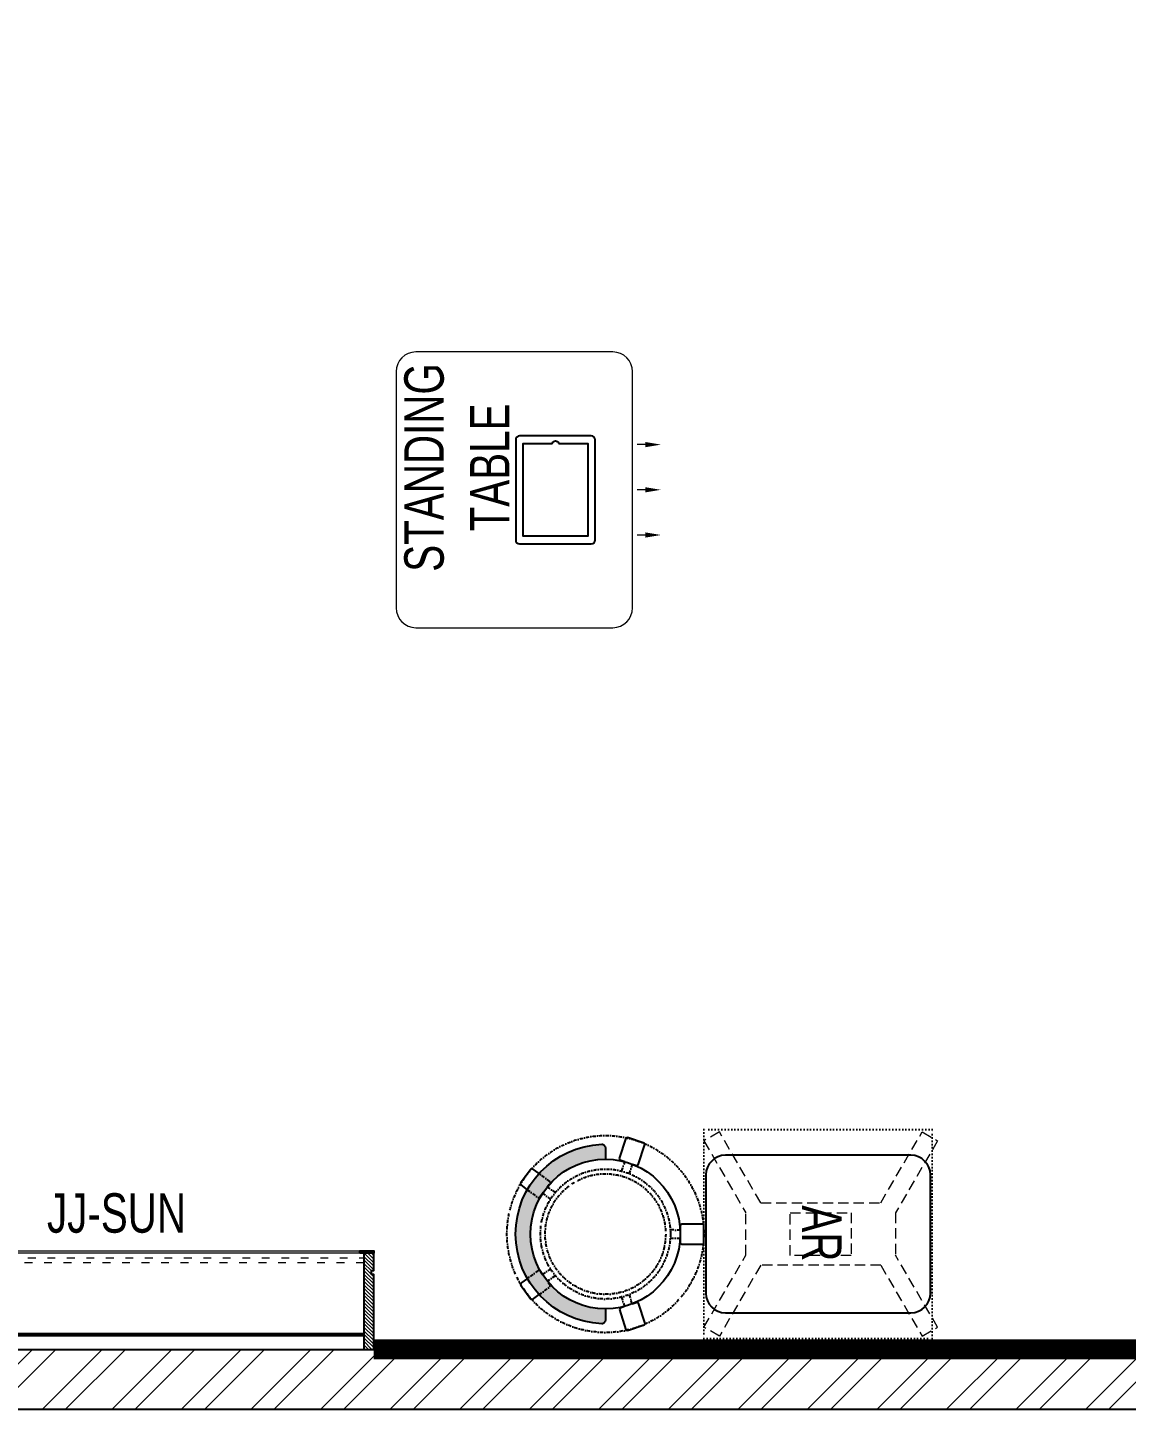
# Model space of a CAD drawing. Header units: feet. Extents: x 9529881 to 9544104, y -6331245 to -6323575.
# Drawn here: x 9537695 to 9540484, y -6331245 to -6327737 of the extents above; entities that cross this region are included whole.
import ezdxf

# ---------------------------------------------------------------- set-up
doc = ezdxf.new("R2010")
doc.units = ezdxf.units.FT
doc.header["$LTSCALE"] = 33
doc.header["$MEASUREMENT"] = 0
for name, pattern in [('ACAD_ISO03W100', [30, 12, -18]), ('DASHDOT2', [0.5, 0.25, -0.125, 0, -0.125]), ('DOT', [0.25, 0, -0.25]), ('HIDDEN2', [4.7624999999999975, 3.174999999999998, -1.587499999999999])]:
    doc.linetypes.add(name, pattern=pattern)
doc.layers.add('A-WALL', color=1, linetype='Continuous')
for name, color, linetype, lineweight in [('A-WALL HATCH', 251, 'Continuous', 0), ('HATCH', 9, 'Continuous', 9), ('LENS-TEXT', 31, 'Continuous', 5), ('LENS_DIMENSION', 193, 'Continuous', 0), ('LK-FF&E FLOOR', 1, 'Continuous', 9), ('LK-FF&E WALL', 1, 'Continuous', 9), ('LK-MIRROR', 133, 'Continuous', 13), ('LN-ELEVATION-1', 81, 'Continuous', 25), ('LN-ELEVATION-2', 103, 'Continuous', 20), ('LN-ELEVATION-3', 125, 'Continuous', 18), ('LN-ELEVATION-4', 145, 'Continuous', 13), ('LN-HATCH', 251, 'Continuous', 0), ('PLANO-TXT', 252, 'Continuous', 5)]:
    doc.layers.add(name, color=color, linetype=linetype, lineweight=lineweight)
doc.styles.add('LK TXT', font='GILC____.TTF', dxfattribs={"height": 100})

# ---------------------------------------------------------------- blocks, each defined once
blk = doc.blocks.new('A$Cfdc648c5')
at = {"layer": 'A-WALL HATCH'}
h = blk.add_hatch(dxfattribs=at)
h.set_pattern_fill('ANSI32', color=256, scale=333)
h.set_pattern_definition([(45, (-4274785.435457848, 5460047.713006202), (-88.29995930067012, 88.29995930067012), []), (45, (-4274726.568818413, 5460047.713006202), (-88.29995930067012, 88.29995930067012), [])])
h.paths.add_polyline_path([(-3530.342592589557, 0), (-3530.342592589557, 152.3888888806104), (-5511.398148145527, 152.3888888806104), (-6730.509259257465, 152.3888888806104), (-6730.509259257465, 0)])
h.paths.add_polyline_path([(-6959.092592589557, 0), (-6959.092592589557, 152.3888888806104), (-10337.04629629478, 152.3888888806104), (-10337.04629629478, 0)])
h.paths.add_polyline_path([(-10565.62962962687, 0), (-10565.62962962687, 152.3888888806104), (-13080.04629629478, 152.3888888806104), (-13080.04629629478, 0)])
h.paths.add_polyline_path([(-10565.62962962314, 5232.018518522382), (-10565.62962962314, 5384.407407417893), (-13181.63888888806, 5384.407407417893), (-13181.63888888806, 5232.018518522382)])
h.paths.add_polyline_path([(-2590.611111108214, 7517.851851850749), (-152.388888888061, 7517.851851850749), (-152.388888888061, 1904.861111104488), (-152.388888888061, 152.3888888806104), (-1777.870370369404, 152.3888888806104), (-3301.759259257466, 152.3888888806104), (-3301.759259257466, 0), (0, 0), (0, 7670.240740731358), (-3301.759259257466, 7670.240740731358), (-3301.759259257466, 7517.85185185168)])
h.paths.add_polyline_path([(-9371.916666664183, 7517.85185185168), (-4470.0740740709, 7517.851851850749), (-3530.342592589557, 7517.851851850749), (-3530.342592589557, 7670.240740731358), (-9371.916666664183, 7670.240740731358)])
at = {"layer": 'A-WALL'}
for p, q in [((-6730.509259257466, 152.3888888806104), (-3530.342592589557, 152.3888888806104)), ((0, 0), (-13308.62962962687, 0))]:
    blk.add_line(p, q, dxfattribs=at)
blk = doc.blocks.new('JJ SH 1200')
at = {"layer": 'LN-HATCH', "ltscale": 0.5}
h = blk.add_hatch(dxfattribs=at)
h.set_pattern_fill('ANSI31', color=256, scale=2)
h.set_pattern_definition([(45, (4097187.330767878, 1708800.267299229), (-4.490128060534575, 4.490128060534575), [])])
h.paths.add_polyline_path([(792.0591651862488, 220), (792.0591651862488, 30), (786.0591651862486, 30), (786.0591651862486, 20), (792.0591651862488, 20), (792.0591651862488, -24), (767.0591651862488, -24), (767.0591651862488, 220)])
h.paths.add_polyline_path([(-382.9408348137513, 180), (767.0591651862488, 180), (767.0591651862488, 186), (-382.9408348137513, 186)])
h.paths.add_polyline_path([(757.0591651862486, -24), (757.0591651862486, -30), (792.0591651862488, -30), (792.0591651862488, -24)])
h.paths.add_polyline_path([(-407.9408348137512, 220), (-407.9408348137512, 30), (-401.9408348137512, 30), (-401.9408348137512, 20), (-407.9408348137512, 20), (-407.9408348137512, -24), (-382.9408348137513, -24), (-382.9408348137513, 220)])
h.paths.add_polyline_path([(-372.9408348137513, -24), (-372.9408348137513, -30), (-407.9408348137512, -30), (-407.9408348137512, -24)])
at = {"layer": 'LN-ELEVATION-1', "ltscale": 0.5}
for points in [[(-407.9408348137512, 220), (-407.9408348137512, 30), (-401.9408348137512, 30), (-401.9408348137512, 20), (-407.9408348137512, 20), (-407.9408348137512, -24), (-382.9408348137513, -24), (-382.9408348137513, 220)], [(792.0591651862488, 220), (792.0591651862488, 30), (786.0591651862486, 30), (786.0591651862486, 20), (792.0591651862488, 20), (792.0591651862488, -24), (767.0591651862488, -24), (767.0591651862488, 220)], [(-382.9408348137513, 180), (767.0591651862488, 180), (767.0591651862488, 186), (-382.9408348137513, 186)], [(-372.9408348137513, -24), (-372.9408348137513, -30), (-407.9408348137512, -30), (-407.9408348137512, -24)], [(757.0591651862486, -24), (757.0591651862486, -30), (792.0591651862488, -30), (792.0591651862488, -24)]]:
    blk.add_lwpolyline(points, close=True, dxfattribs=at)
at = {"layer": 'LN-ELEVATION-3', "ltscale": 0.5}
for p, q in [((767.0591651862488, 220), (-382.9408348137513, 220)), ((757.0591651862486, -24), (-372.9408348137513, -24)), ((-372.9408348137513, -30), (757.0591651862486, -30))]:
    blk.add_line(p, q, dxfattribs=at)
at = {"layer": 'LN-ELEVATION-4', "linetype": 'ACAD_ISO03W100', "ltscale": 0.05}
blk.add_lwpolyline([(767.0591651862488, 0), (-382.9408348137513, 0), (-382.9408348137513, -12), (767.0591651862488, -12)], close=True, dxfattribs=at)
blk = doc.blocks.new('Standing Table 700X600')
at = {"layer": 'LN-ELEVATION-1', "linetype": 'ByBlock', "lineweight": -2}
for p, q in [((-114.7243699021637, -32.29984612949194), (-114.7243699021637, -12)), ((0, -32.29984612949194), (0, -12)), ((114.7243699021637, -32.29984612949194), (114.7243699021637, -12))]:
    blk.add_line(p, q, dxfattribs=at)
at = {"layer": 'LN-ELEVATION-1'}
for points in [[(-127.25, 94.49999999997087), (126.75, 94.49999999997087, 0.4142135623713902), (136.75, 104.4999999999709), (136.75, 286.4999999999709, 0.4142135623713902), (126.75, 296.4999999999709), (-127.25, 296.4999999999709, 0.4142135623713902), (-137.25, 286.4999999999709), (-137.25, 104.4999999999709, 0.4142135623713902)], [(117.25, 185.9606079858495), (117.25, 113.5), (-117.75, 113.5), (-117.75, 277.5), (117.25, 277.5), (117.25, 205.0393920141796, 0.3275382217372251), (118.6499999994412, 203.1315136115008, -0.733799385757267), (118.6500000001397, 187.868486388732, 0.3275382217372252)]]:
    blk.add_lwpolyline(points, format="xyb", close=True, dxfattribs=at)
at = {"layer": 'LN-ELEVATION-1', "linetype": 'ByBlock', "lineweight": -2}
for points in [[(-108.0577032342553, -32.29984612949194), (-121.3910365682095, -32.29984612949194), (-114.7243699021637, -72.29984612949193)], [(6.666666666977107, -32.29984612949194), (-6.666666666045784, -32.29984612949194), (0, -72.29984612949193)], [(121.3910365691408, -32.29984612949194), (108.0577032361179, -32.29984612949194), (114.7243699021637, -72.29984612949193)]]:
    blk.add_solid(points, dxfattribs=at)
at = {"layer": 'LN-ELEVATION-2'}
blk.add_lwpolyline([(-300, 0), (300, 0, 0.4142135623725836), (350, 50), (350, 550, 0.4142135623725836), (300, 600), (-300, 600, 0.4142135623725837), (-350, 550), (-350, 50, 0.4142135623725836)], format="xyb", close=True, dxfattribs=at)
at = {"layer": 'LENS-TEXT', "color": 7, "linetype": 'Continuous', "ltscale": 3, "insert": (56.76527249882929, 445.9141869283921), "char_height": 100, "width": 783.9636358173434, "attachment_point": 5, "style": 'LK TXT'}
blk.add_mtext('STANDING TABLE', dxfattribs=at)
blk = doc.blocks.new('AR')
at = {"layer": 'LN-ELEVATION-2', "linetype": 'DOT', "lineweight": 25}
blk.add_lwpolyline([(0, 13.41378593863919), (530, 13.41378593863919), (530, 593.4137859386392), (0, 593.4137859386392)], close=True, dxfattribs=at)
at = {"layer": 'LN-ELEVATION-2', "lineweight": 25}
blk.add_lwpolyline([(465, 68.22063546301797), (465, 538.2206354630179, 0.4142135623730951), (415, 588.2206354630177), (115, 588.2206354630177, 0.4142135623730951), (65, 538.2206354630179), (65, 68.22063546301797, 0.4142135623730951), (115, 18.22063546301797), (415, 18.22063546301797, 0.4142135623730951)], format="xyb", close=True, dxfattribs=at)
at = {"layer": 'LN-ELEVATION-4', "linetype": 'HIDDEN2', "ltscale": 0.25}
for points in [[(185.8456009030342, 448.8780772723258), (5.888936847448348, 554.0078910568263), (28.48512306064368, 593.350836840691), (211.0874861851335, 486.6754184374586)], [(344.154399111867, 448.8780772762837), (524.1110631600021, 554.0078910947777), (501.5148769393563, 593.3508368753828), (318.9125138223171, 486.6754184374586)], [(211.0874861851335, 486.6754184376913), (318.9125138223171, 486.6754184376913)], [(185.8456009030342, 144.472759603057), (185.8456009030342, 448.8780772723258)], [(344.154399111867, 448.8780772762837), (344.154399111867, 144.4727595990989)], [(185.8456009030342, 144.472759603057), (5.888936847448348, 39.34294581855647), (28.48512306064368, 3.46917659e-08), (211.0874861851335, 106.6754184379242)], [(344.154399111867, 144.4727595990989), (524.1110631600021, 39.34294578060508), (501.5148769393563, 0), (318.9125138223171, 106.6754184379242)], [(318.9125138223171, 106.6754184376914), (211.0874861851335, 106.6754184376914)]]:
    blk.add_lwpolyline(points, dxfattribs=at)
blk.add_lwpolyline([(210.8456009030342, 373.9866790841333), (319.154399111867, 373.9866790841333), (319.154399111867, 219.3641577917151), (210.8456009030342, 219.3641577917151)], close=True, dxfattribs=at)
blk = doc.blocks.new('DR STOOL')
at = {"layer": 'HATCH'}
h = blk.add_hatch(dxfattribs=at)
h.set_pattern_fill('ANSI36', color=250, angle=-90.00000000000001)
h.set_pattern_definition([(315, (-227.8099174643867, 917.3997257252777), (6.173926083235043, -1.683798022700468), [7.9375, -1.587499999999999, 0, -1.587499999999999])])
edge = h.paths.add_edge_path()
edge.add_line((-190.0000000041909, 4.511094e-10), (-218.6899174675346, 4.511094e-10))
edge.add_arc((-218.6899174670689, 9.120000000388245), 9.119999999940092, 177.6119845363388, 269.9999999996136, ccw=False)
edge.add_arc((-1.8626451e-09, 3.565219e-10), 228.000000002257, 2.3880154632688004, 177.6119845367313, ccw=False)
edge.add_arc((218.6899174633436, 9.120000000497384), 9.120000000051716, -90.00000000034493, 2.3880154629299, ccw=False)
edge.add_line((218.6899174633436, 4.511094e-10), (190, 4.511094e-10))
edge.add_arc((-1.8626451e-09, 4.511094e-10), 190.000000001979, -1.27e-14, 180)
at = {"layer": 'LN-ELEVATION-1', "color": 1, "ltscale": 100}
for p, q in [((-128.6221585394814, 215.4841044476634), (-165.2704676063731, 189.0243927398114)), ((-124.7228340068832, 214.8545704018979), (-128.6221585394814, 215.4841044476634)), ((-112.6981821293011, 198.1996966340157), (-124.7228340068832, 214.8545704018979)), ((124.7553772013634, 214.9803744515593), (112.5488144652918, 198.2845540212292)), ((128.7014972954057, 215.5933048763618), (124.7553772013634, 214.9803744515593)), ((128.7014972954057, 215.5933048763618), (124.7553772013634, 214.9803744515593)), ((165.1911288509145, 188.915192311113), (128.7014972954057, 215.5933048763618)), ((165.1911288509145, 188.915192311113), (128.7014972954057, 215.5933048763618)), ((-165.2704676063731, 189.0243927398114), (-165.9069543029182, 185.0820035930228)), ((-165.9069543029182, 185.0820035930228), (-153.8003208162263, 168.3135803133482)), ((153.6734594982117, 168.4294150282658), (165.7973639420234, 185.0121775862135)), ((165.7973639420234, 185.0121775862135), (165.1911288509145, 188.915192311113)), ((165.7973639420234, 185.0121775862135), (165.1911288509145, 188.915192311113)), ((-242.9550312487409, -52.24013893969095), (-244.7482102331705, -55.75945052818861)), ((-244.7482102331705, -55.75945052818861), (-230.7800458371639, -98.74904560100549)), ((-191.2928382232785, -35.45407700946089), (-242.9550312487409, -52.24013893969095)), ((-187.9259491492994, -37.1695928365807), (-191.2928382232785, -35.45407700946089)), ((-184.1424400564283, -48.81403796559607), (-187.9259491492994, -37.1695928365807)), ((-173.8639617776498, -80.4479453730819), (-177.8421125086024, -68.2044548037811)), ((177.6922140880488, -68.56540505095472), (173.8739495249465, -80.1985000452405)), ((188.0651108901948, -36.96233201187715), (184.0504167033359, -49.19388854173303)), ((191.3981811110861, -35.27656588272658), (188.0651108901948, -36.96233201187715)), ((243.0100176925771, -52.21682526778022), (191.3981811110861, -35.27656588272658)), ((230.715890809428, -98.7280946081737), (244.8123673382215, -55.78040257930116)), ((244.8123673382215, -55.78040257930116), (243.0100176925771, -52.21682526778022)), ((-230.7800458371639, -98.74904560100549), (-227.2218665438704, -100.5620286722478)), ((-227.2218665438704, -100.5620286722478), (-175.5596735184081, -83.7759667420105)), ((-175.5596735184081, -83.7759667420105), (-173.8639617776498, -80.4479453730819)), ((173.8739495249465, -80.1985000452405), (175.5794035866856, -83.5704969359358)), ((175.5794035866856, -83.5704969359358), (227.1912401677109, -100.5107563209894)), ((227.1912401677109, -100.5107563209894), (230.715890809428, -98.7280946081737)), ((-22.72193054761737, -190.2142363802995), (-25.39390889601782, -192.886214728569)), ((-25.39390889601782, -192.886214728569), (-25.39390889601782, -247.2070584567482)), ((-10.47823652112856, -190.2142363802995), (-22.72193054761737, -190.2142363802995)), ((22.78362171910703, -190.2142363802995), (9.910054048988968, -190.2142363802995)), ((25.42475448176265, -192.8553691428751), (22.78362171910703, -190.2142363802995)), ((25.42475448176265, -247.1762128710543), (25.42475448176265, -192.8553691428751)), ((-25.39390889601782, -247.2070584567482), (-22.60096735274419, -250)), ((-22.60096735274419, -250), (22.60096735274419, -250)), ((22.60096735274419, -250), (25.42475448176265, -247.1762128710543))]:
    blk.add_line(p, q, dxfattribs=at)
at = {"layer": 'LN-ELEVATION-1', "linetype": 'DASHDOT2'}
for p, q in [((-92.92521573789418, 170.8129362839827), (-112.6981821293011, 198.1996966340157)), ((112.5488144652918, 198.2845540212292), (92.69529851106927, 171.1294289919315)), ((-153.8003208162263, 168.3135803133482), (-134.1093360339291, 141.0403694751003)), ((-134.1093360339291, 141.0403694751003), (-130.4219571123831, 140.4450534014686)), ((-130.4219571123831, 140.4450534014686), (-119.9844727469608, 147.9808124662595)), ((-119.9844727469608, 147.9808124662595), (-105.3687285655178, 126.9741353208374)), ((-103.4542870586738, 159.9154408004979), (-93.52748446213081, 167.0824927485227)), ((-88.15393704269081, 139.4771787207864), (-103.4542870586738, 159.9154408004979)), ((-93.52748446213081, 167.0824927485227), (-92.92521573789418, 170.8129362839827)), ((103.6608748426661, 159.8406005539291), (88.19885099539533, 139.4487815762331)), ((92.69529851106927, 171.1294289919315), (93.26858203159645, 167.4385604566923)), ((93.26858203159645, 167.4385604566923), (103.6608748426661, 159.8406005539291)), ((105.4096150295809, 126.94019481352), (120.1194891873747, 147.8074627162714)), ((120.1194891873747, 147.8074627162714), (130.0033113472163, 140.5812532722048)), ((130.0033113472163, 140.5812532722048), (133.7372852512635, 141.1612321265929)), ((133.7372852512635, 141.1612321265929), (153.6734594982117, 168.4294150282658)), ((-159.954806596972, -40.49024384317454), (-184.1424400564283, -48.81403796559607)), ((-177.8421125086024, -68.2044548037811), (-153.4148110738024, -60.73628028803068)), ((153.3006618716754, -61.02382378749462), (177.6922140880488, -68.56540505095472)), ((184.0504167033359, -49.19388854173303), (159.8786162491887, -40.79004861696012)), ((-10.92024635523557, -164.6382343793375), (-10.47823652112856, -190.2142363802995)), ((9.910054048988968, -190.2142363802995), (10.35584833659231, -164.674698740353))]:
    blk.add_line(p, q, dxfattribs=at)
at = {"layer": 'LN-ELEVATION-1', "color": 1, "ltscale": 100}
blk.add_lwpolyline([(-190.0000000023283, 0), (-218.6899174656719, 0, -0.4264743413925903), (-227.8019973598421, 9.5, -0.959166304662544), (227.8019973593764, 9.5, -0.4264743413925903), (218.6899174647406, 0), (190.0000000013969, 0)], format="xyb", dxfattribs=at)
at = {"layer": 'LN-ELEVATION-1', "linetype": 'DASHDOT2'}
for radius in [250, 165, 153]:
    blk.add_circle((0, 0), radius, dxfattribs=at)
at = {"layer": 'LN-ELEVATION-1', "color": 1, "ltscale": 100}
blk.add_circle((0, 0), 190, dxfattribs=at)

msp = doc.modelspace()

# ---------------------------------------------------------------- linework, layer by layer
at = {"layer": 'LK-MIRROR', "linetype": 'ACAD_ISO03W100', "ltscale": 0.05, "const_width": 50}
msp.add_lwpolyline([(9540573.405391322, -6329401.480756127), (9540573.405391322, -6331092.45297835), (9538573.238724653, -6331092.45297835)], dxfattribs=at)

# ---------------------------------------------------------------- block references
at = {"layer": 'LENS_DIMENSION'}
msp.add_blockref('A$Cfdc648c5', (9544103.74798391, -6331244.84186723), dxfattribs=at)
at = {"layer": 'LK-FF&E FLOOR'}
for name, p, rotation in [('Standing Table 700X600', (9539230.229167635, -6328910.466874015), 90), ('AR', (9540004.980565712, -6331064.700147394), 89.99999999999999), ('DR STOOL', (9539161.566779774, -6330799.700147394), 89.99999999999999)]:
    msp.add_blockref(name, p, dxfattribs=dict(at, rotation=rotation))
at = {"layer": 'LK-FF&E WALL', "xscale": -1, "rotation": 180}
msp.add_blockref('JJ SH 1200', (9537781.179559465, -6330872.45297835), dxfattribs=at)

# ---------------------------------------------------------------- texts
at = {"layer": 'LENS-TEXT', "color": 0, "linetype": 'Continuous', "ltscale": 3, "insert": (9539711.05122383, -6330798.043110486), "char_height": 100, "attachment_point": 5, "rotation": 270, "style": 'LK TXT'}
msp.add_mtext_dynamic_manual_height_columns('AR', width=237.4408088319178, gutter_width=12.5, heights=[0], dxfattribs=at)
at = {"layer": 'PLANO-TXT', "linetype": 'Continuous', "ltscale": 3, "insert": (9537920.162058188, -6330747.013789013, -23744.04052932372), "char_height": 100, "width": 149.546511627907, "attachment_point": 5, "style": 'LK TXT'}
msp.add_mtext('JJ-SUN', dxfattribs=at)

doc.saveas('drawing.dxf')
